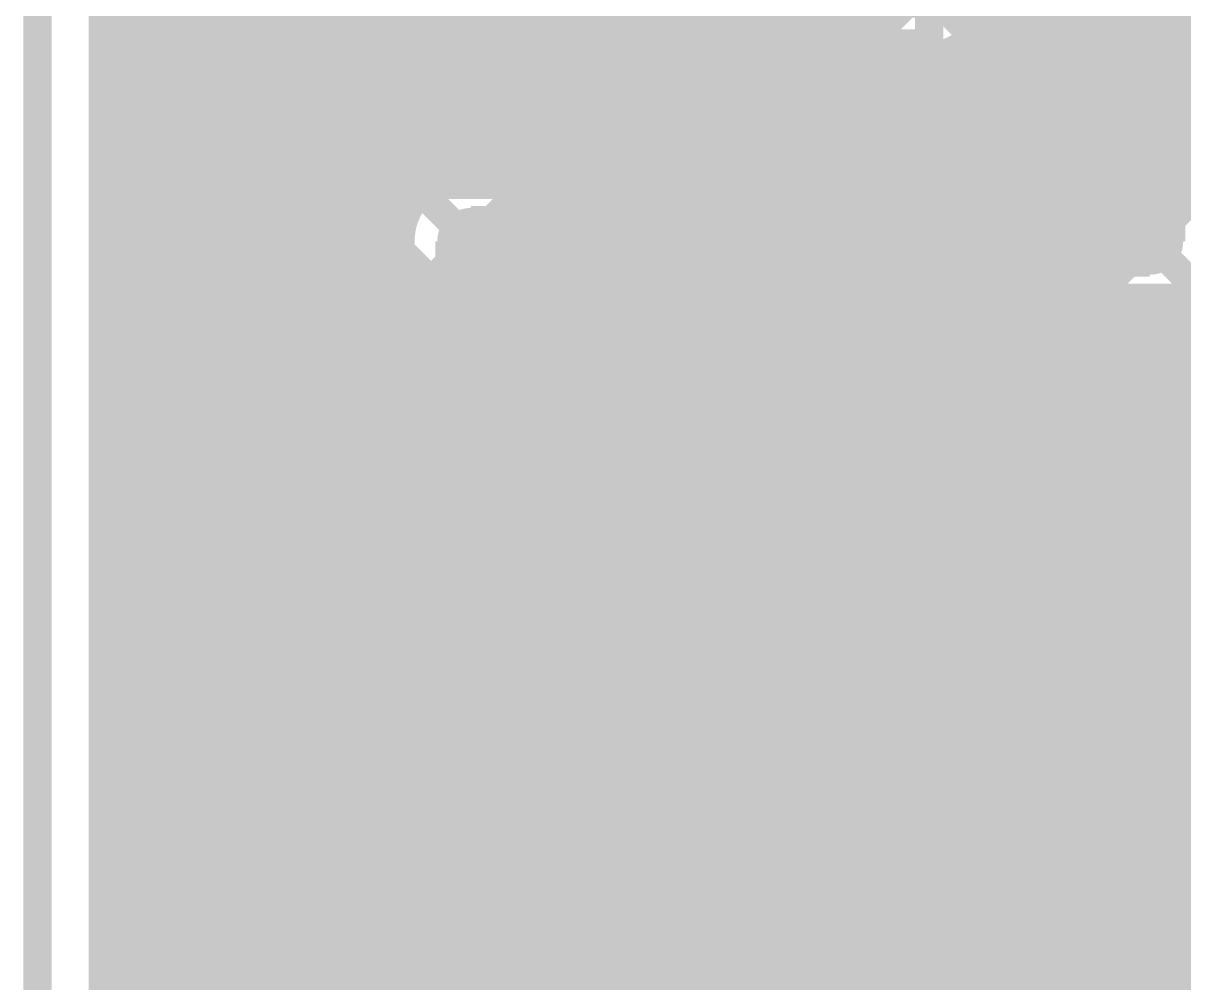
# Model space of a CAD drawing. Extents: x -3 to 92, y -53 to 125.
# Drawn here: x -3.13 to 7.29, y 58.75 to 67.36 of the extents above; entities that cross this region are included whole.
import ezdxf

# ---------------------------------------------------------------- set-up
doc = ezdxf.new("R2010")
doc.units = 0
doc.header["$MEASUREMENT"] = 0
doc.layers.get('0').update_dxf_attribs({"linetype": 'CONTINUOUS'})
for name, color, linetype in [('23-325-0_AST', 7, 'CONTINUOUS'), ('23-325-0_BOT', 7, 'CONTINUOUS'), ('23-325-0_DRD', 2, 'CONTINUOUS'), ('23-325-0_IN1', 4, 'CONTINUOUS'), ('23-325-0_IN2', 3, 'CONTINUOUS'), ('23-325-0_SMT', 10, 'CONTINUOUS'), ('23-325-0_SPT', 14, 'CONTINUOUS'), ('23-325-0_SST', 9, 'CONTINUOUS'), ('23-325-0_TOP', 12, 'CONTINUOUS'), ('THRUHOLE_TAP', 8, 'CONTINUOUS')]:
    doc.layers.add(name, color=color, linetype=linetype)

# ---------------------------------------------------------------- blocks, each defined once
blk = doc.blocks.new('OBLONG_52')
at = {"const_width": 0.29972}
blk.add_lwpolyline([(0.59944, 0), (-0.59944, 0)], dxfattribs=at)
at = {"const_width": 0.14986}
for points in [[(-0.67437, 0, 1), (-0.52451, 0, 1)], [(0.52451, 0, 1), (0.67437, 0, 1)]]:
    blk.add_lwpolyline(points, format="xyb", close=True, dxfattribs=at)
blk = doc.blocks.new('ROUND_68')
at = {"const_width": 0.29972}
blk.add_lwpolyline([(-0.14986, 0, 1), (0.14986, 0, 1)], format="xyb", close=True, dxfattribs=at)
blk = doc.blocks.new('ROUND_78')
at = {"const_width": 0.29972}
blk.add_lwpolyline([(-0.14986, 0, 1), (0.14986, 0, 1)], format="xyb", close=True, dxfattribs=at)
blk = doc.blocks.new('RECTANGLE_7')
blk.add_solid([(0.4064, 0.4826), (0.4064, -0.4826), (-0.4064, 0.4826), (-0.4064, -0.4826)])
blk = doc.blocks.new('ROUND_84')
at = {"const_width": 0.10033}
blk.add_lwpolyline([(-0.050164, 0, 1), (0.050164, 0, 1)], format="xyb", close=True, dxfattribs=at)

msp = doc.modelspace()

# ---------------------------------------------------------------- linework, layer by layer
at = {"layer": '23-325-0_AST'}
for points, const_width in [([(87.00008, -5.00126), (87.00008, 124.99848), (-2.99974, 124.99848), (-2.99974, -5.00126), (87.00008, -5.00126)], 0.254), ([(2.0955, 67.5005), (-0.8255, 67.5005), (-0.8255, 65.8622), (2.0955, 65.8622), (2.0955, 67.5005)], 0.1524), ([(4.2545, 65.8495), (7.1755, 65.8495), (7.1755, 67.4878), (4.2545, 67.4878), (4.2545, 65.8495)], 0.1524), ([(0.61976, 66.20256), (0.61976, 67.21856), (0.50292, 67.05092)], 0.1524), ([(0.02032, 66.37274), (-0.0381, 66.20256), (-0.3937, 66.20256), (-0.45466, 66.37274), (-0.45466, 67.05092), (-0.3937, 67.21856), (-0.0381, 67.21856), (0.02032, 67.05092)], 0.1524), ([(1.51892, 66.71056), (1.16332, 66.71056), (1.10236, 66.88074), (1.10236, 67.05092), (1.16332, 67.21856), (1.51892, 67.21856), (1.57734, 67.05092), (1.57734, 66.88074), (1.34112, 66.20256)], 0.1524), ([(4.6355, 66.72326), (4.9911, 66.72326), (5.11048, 66.8909), (5.11048, 67.06108), (4.9911, 67.23126), (4.6355, 67.23126), (4.6355, 66.21526)], 0.1524), ([(5.94868, 66.21526), (5.4737, 66.21526), (5.94868, 66.8909), (5.94868, 67.06108), (5.89026, 67.23126), (5.53466, 67.23126), (5.4737, 67.06108)], 0.1524), ([(6.72846, 66.72326), (6.78688, 66.8909), (6.78688, 67.06108), (6.72846, 67.23126), (6.37286, 67.23126), (6.3119, 67.06108), (6.3119, 66.8909), (6.37286, 66.72326), (6.72846, 66.72326), (6.78688, 66.55308), (6.78688, 66.3829), (6.72846, 66.21526), (6.37286, 66.21526), (6.3119, 66.3829), (6.3119, 66.55308), (6.37286, 66.72326)], 0.1524), ([(4.93268, 66.72326), (5.11048, 66.21526)], 0.1524), ([(0.73914, 66.20256), (0.50292, 66.20256)], 0.1524), ([(2.0955, 64.9605), (-0.8255, 64.9605), (-0.8255, 63.3222), (2.0955, 63.3222), (2.0955, 64.9605)], 0.1524), ([(4.2545, 63.3095), (7.1755, 63.3095), (7.1755, 64.9478), (4.2545, 64.9478), (4.2545, 63.3095)], 0.1524), ([(0.61976, 63.66256), (0.61976, 64.67856), (0.50292, 64.51092)], 0.1524), ([(0.02032, 63.83274), (-0.0381, 63.66256), (-0.3937, 63.66256), (-0.45466, 63.83274), (-0.45466, 64.51092), (-0.3937, 64.67856), (-0.0381, 64.67856), (0.02032, 64.51092)], 0.1524), ([(1.22174, 63.66256), (1.57734, 64.67856), (1.10236, 64.67856)], 0.1524), ([(4.6355, 64.18326), (4.9911, 64.18326), (5.11048, 64.3509), (5.11048, 64.52108), (4.9911, 64.69126), (4.6355, 64.69126), (4.6355, 63.67526)], 0.1524), ([(5.94868, 63.67526), (5.4737, 63.67526), (5.94868, 64.3509), (5.94868, 64.52108), (5.89026, 64.69126), (5.53466, 64.69126), (5.4737, 64.52108)], 0.1524), ([(6.37286, 64.18326), (6.72846, 64.18326), (6.78688, 64.01308), (6.78688, 63.8429), (6.72846, 63.67526), (6.37286, 63.67526), (6.3119, 63.8429), (6.3119, 64.01308), (6.55066, 64.69126)], 0.1524), ([(4.93268, 64.18326), (5.11048, 63.67526)], 0.1524), ([(0.73914, 63.66256), (0.50292, 63.66256)], 0.1524), ([(-0.8255, 60.7695), (2.0955, 60.7695), (2.0955, 62.4078), (-0.8255, 62.4078), (-0.8255, 60.7695)], 0.1524), ([(4.2545, 60.7695), (7.1755, 60.7695), (7.1755, 62.4078), (4.2545, 62.4078), (4.2545, 60.7695)], 0.1524), ([(-0.44196, 61.64326), (-0.08636, 61.64326), (0.03048, 61.8109), (0.03048, 61.98108), (-0.08636, 62.15126), (-0.44196, 62.15126), (-0.44196, 61.13526)], 0.1524), ([(0.86868, 61.13526), (0.3937, 61.13526), (0.86868, 61.8109), (0.86868, 61.98108), (0.81026, 62.15126), (0.45466, 62.15126), (0.3937, 61.98108)], 0.1524), ([(1.2319, 61.3029), (1.29286, 61.13526), (1.64846, 61.13526), (1.70688, 61.3029), (1.70688, 61.64326), (1.5875, 61.8109), (1.2319, 61.8109), (1.2319, 62.15126), (1.70688, 62.15126)], 0.1524), ([(4.7625, 61.64326), (5.1181, 61.64326), (5.23748, 61.8109), (5.23748, 61.98108), (5.1181, 62.15126), (4.7625, 62.15126), (4.7625, 61.13526)], 0.1524), ([(6.07568, 61.13526), (5.6007, 61.13526), (6.07568, 61.8109), (6.07568, 61.98108), (6.01726, 62.15126), (5.66166, 62.15126), (5.6007, 61.98108)], 0.1524), ([(6.91388, 61.47308), (6.4389, 61.47308), (6.67766, 62.15126), (6.7945, 62.15126), (6.7945, 61.13526)], 0.1524), ([(-0.14732, 61.64326), (0.03048, 61.13526)], 0.1524), ([(5.05968, 61.64326), (5.23748, 61.13526)], 0.1524), ([(-0.8255, 58.8645), (2.0955, 58.8645), (2.0955, 60.5028), (-0.8255, 60.5028), (-0.8255, 58.8645)], 0.1524), ([(1.59766, 59.23026), (1.59766, 60.24626), (1.47828, 60.07608)], 0.1524), ([(-0.31496, 59.73826), (0.0381, 59.73826), (0.15748, 59.9059), (0.15748, 60.07608), (0.0381, 60.24626), (-0.31496, 60.24626), (-0.31496, 59.23026)], 0.1524), ([(0.99568, 59.23026), (0.5207, 59.23026), (0.99568, 59.9059), (0.99568, 60.07608), (0.93726, 60.24626), (0.58166, 60.24626), (0.5207, 60.07608)], 0.1524), ([(-0.02032, 59.73826), (0.15748, 59.23026)], 0.1524), ([(1.7145, 59.23026), (1.47828, 59.23026)], 0.1524)]:
    msp.add_lwpolyline(points, dxfattribs=dict(at, const_width=const_width))
at = {"layer": '23-325-0_BOT'}
for points, const_width in [([(-2.159, 115.48872), (-2.159, 52.46116)], 0.254), ([(-1.9304, 115.38458), (-1.9304, 52.68976)], 0.254), ([(4.826, 107.315), (4.318, 106.807), (4.318, 62.484), (5.1562, 61.6458), (5.1562, 52.5272)], 0.254), ([(5.969, 83.566), (5.969, 35.306), (2.413, 31.75), (2.413, 29.845)], 0.254), ([(-0.381, 71.247), (-0.381, 69.342), (1.651, 67.31), (1.651, 46.736), (2.794, 45.593), (2.794, 40.386), (5.08, 38.1)], 0.254), ([(1.27, 70.485), (3.81, 67.945), (3.81, 51.308)], 0.254), ([(6.985, 65.405), (6.985, 69.215)], 0.635), ([(2.1844, 68.9229), (2.1844, 58.18886)], 0.254), ([(2.413, 68.6943), (2.413, 58.36158)], 0.254), ([(-1.143, 68.58), (-1.143, 52.832), (-1.905, 52.07), (-1.905, 35.814), (-2.159, 35.56)], 0.254), ([(2.6416, 68.4657), (2.6416, 58.41492)], 0.254), ([(-1.7018, 68.2879), (-1.7018, 52.91836)], 0.254), ([(2.8702, 68.2371), (2.8702, 58.3819)], 0.254), ([(-1.6002, 68.14566), (-1.6002, 53.01996)], 0.254), ([(3.0988, 68.0085), (3.0988, 58.2422)], 0.254), ([(3.3274, 67.7799), (3.3274, 51.71186)], 0.254), ([(3.3528, 67.7545), (3.3528, 51.7398)], 0.254), ([(-1.6002, 67.437), (-2.159, 67.437)], 0.254), ([(3.3528, 67.437), (2.09042, 67.437)], 0.254), ([(2.1082, 67.31), (2.1082, 58.07456)], 0.254), ([(-1.6002, 67.2084), (-2.159, 67.2084)], 0.254), ([(3.3528, 67.2084), (2.1082, 67.2084)], 0.254), ([(-1.6002, 66.9798), (-2.159, 66.9798)], 0.254), ([(3.3528, 66.9798), (2.1082, 66.9798)], 0.254), ([(-1.6002, 66.7512), (-2.159, 66.7512)], 0.254), ([(3.3528, 66.7512), (2.1082, 66.7512)], 0.254), ([(-1.6002, 66.5226), (-2.159, 66.5226)], 0.254), ([(3.3528, 66.5226), (2.1082, 66.5226)], 0.254), ([(-1.6002, 66.294), (-2.159, 66.294)], 0.254), ([(3.3528, 66.294), (2.1082, 66.294)], 0.254), ([(-1.6002, 66.0654), (-2.159, 66.0654)], 0.254), ([(3.3528, 66.0654), (2.1082, 66.0654)], 0.254), ([(-1.6002, 65.8368), (-2.159, 65.8368)], 0.254), ([(3.3528, 65.8368), (2.1082, 65.8368)], 0.254), ([(-1.6002, 65.6082), (-2.159, 65.6082)], 0.254), ([(3.3528, 65.6082), (2.1082, 65.6082)], 0.254), ([(-0.127, 52.832), (0.889, 53.848), (0.889, 65.405)], 0.635), ([(-1.6002, 65.3796), (-2.159, 65.3796)], 0.254), ([(3.3528, 65.3796), (2.1082, 65.3796)], 0.254), ([(-1.6002, 65.151), (-2.159, 65.151)], 0.254), ([(3.3528, 65.151), (2.1082, 65.151)], 0.254), ([(-1.6002, 64.9224), (-2.159, 64.9224)], 0.254), ([(3.3528, 64.9224), (2.1082, 64.9224)], 0.254), ([(-1.6002, 64.6938), (-2.159, 64.6938)], 0.254), ([(3.3528, 64.6938), (2.1082, 64.6938)], 0.254), ([(-1.6002, 64.4652), (-2.159, 64.4652)], 0.254), ([(3.3528, 64.4652), (2.1082, 64.4652)], 0.254), ([(-1.6002, 64.2366), (-2.159, 64.2366)], 0.254), ([(3.3528, 64.2366), (2.1082, 64.2366)], 0.254), ([(-1.6002, 64.008), (-2.159, 64.008)], 0.254), ([(3.3528, 64.008), (2.1082, 64.008)], 0.254), ([(-1.6002, 63.7794), (-2.159, 63.7794)], 0.254), ([(3.3528, 63.7794), (2.1082, 63.7794)], 0.254), ([(-1.6002, 63.5508), (-2.159, 63.5508)], 0.254), ([(3.3528, 63.5508), (2.1082, 63.5508)], 0.254), ([(-1.6002, 63.3222), (-2.159, 63.3222)], 0.254), ([(3.3528, 63.3222), (2.1082, 63.3222)], 0.254), ([(-1.6002, 63.0936), (-2.159, 63.0936)], 0.254), ([(3.3528, 63.0936), (2.1082, 63.0936)], 0.254), ([(-1.6002, 62.865), (-2.159, 62.865)], 0.254), ([(3.3528, 62.865), (2.1082, 62.865)], 0.254), ([(-1.6002, 62.6364), (-2.159, 62.6364)], 0.254), ([(3.3528, 62.6364), (2.1082, 62.6364)], 0.254), ([(-1.6002, 62.4078), (-2.159, 62.4078)], 0.254), ([(3.3528, 62.4078), (2.1082, 62.4078)], 0.254), ([(-1.6002, 62.1792), (-2.159, 62.1792)], 0.254), ([(3.3528, 62.1792), (2.1082, 62.1792)], 0.254), ([(-1.6002, 61.9506), (-2.159, 61.9506)], 0.254), ([(3.3528, 61.9506), (2.1082, 61.9506)], 0.254), ([(4.2672, 61.8871), (4.2672, 51.7398)], 0.254), ([(4.2672, 61.8871), (4.699, 61.4553)], 0.254), ([(-1.6002, 61.722), (-2.159, 61.722)], 0.254), ([(3.3528, 61.722), (2.1082, 61.722)], 0.254), ([(4.4323, 61.722), (4.2672, 61.722)], 0.254), ([(4.4704, 61.6839), (4.4704, 46.101)], 0.254), ([(-1.6002, 61.4934), (-2.159, 61.4934)], 0.254), ([(3.3528, 61.4934), (2.1082, 61.4934)], 0.254), ([(4.6609, 61.4934), (4.2672, 61.4934)], 0.254), ([(4.699, 61.4553), (4.699, 52.959)], 0.254), ([(-1.6002, 61.2648), (-2.159, 61.2648)], 0.254), ([(3.3528, 61.2648), (2.1082, 61.2648)], 0.254), ([(4.699, 61.2648), (4.2672, 61.2648)], 0.254), ([(-1.6002, 61.0362), (-2.159, 61.0362)], 0.254), ([(3.3528, 61.0362), (2.1082, 61.0362)], 0.254), ([(4.699, 61.0362), (4.2672, 61.0362)], 0.254), ([(-1.6002, 60.8076), (-2.159, 60.8076)], 0.254), ([(3.3528, 60.8076), (2.1082, 60.8076)], 0.254), ([(4.699, 60.8076), (4.2672, 60.8076)], 0.254), ([(-1.6002, 60.579), (-2.159, 60.579)], 0.254), ([(3.3528, 60.579), (2.1082, 60.579)], 0.254), ([(4.699, 60.579), (4.2672, 60.579)], 0.254), ([(-1.6002, 60.3504), (-2.159, 60.3504)], 0.254), ([(3.3528, 60.3504), (2.1082, 60.3504)], 0.254), ([(4.699, 60.3504), (4.2672, 60.3504)], 0.254), ([(-1.6002, 60.1218), (-2.159, 60.1218)], 0.254), ([(3.3528, 60.1218), (2.1082, 60.1218)], 0.254), ([(4.699, 60.1218), (4.2672, 60.1218)], 0.254), ([(-1.6002, 59.8932), (-2.159, 59.8932)], 0.254), ([(3.3528, 59.8932), (2.1082, 59.8932)], 0.254), ([(4.699, 59.8932), (4.2672, 59.8932)], 0.254), ([(-1.6002, 59.6646), (-2.159, 59.6646)], 0.254), ([(3.3528, 59.6646), (2.1082, 59.6646)], 0.254), ([(4.699, 59.6646), (4.2672, 59.6646)], 0.254), ([(-1.6002, 59.436), (-2.159, 59.436)], 0.254), ([(3.3528, 59.436), (2.1082, 59.436)], 0.254), ([(4.699, 59.436), (4.2672, 59.436)], 0.254), ([(-1.6002, 59.2074), (-2.159, 59.2074)], 0.254), ([(3.3528, 59.2074), (2.1082, 59.2074)], 0.254), ([(4.699, 59.2074), (4.2672, 59.2074)], 0.254), ([(-1.6002, 58.9788), (-2.159, 58.9788)], 0.254), ([(3.3528, 58.9788), (2.1082, 58.9788)], 0.254), ([(4.699, 58.9788), (4.2672, 58.9788)], 0.254), ([(-1.6002, 58.7502), (-2.159, 58.7502)], 0.254), ([(3.3528, 58.7502), (2.1082, 58.7502)], 0.254), ([(4.699, 58.7502), (4.2672, 58.7502)], 0.254)]:
    msp.add_lwpolyline(points, dxfattribs=dict(at, const_width=const_width))
at = {"layer": '23-325-0_BOT', "const_width": 0.254}
msp.add_lwpolyline([(2.1082, 67.31, 0.1989124), (1.97429, 67.63329)], format="xyb", dxfattribs=at)
at = {"layer": '23-325-0_DRD', "const_width": 0.254}
for points in [[(87.00008, -5.00126), (87.00008, 124.99848), (-2.99974, 124.99848), (-2.99974, -5.00126), (87.00008, -5.00126)], [(5.588, 68.326), (4.318, 67.056)], [(5.588, 67.056), (4.318, 68.326)], [(0.5588, 66.294), (-0.7112, 65.024)], [(0.5588, 65.024), (-0.7112, 66.294)], [(1.524, 66.04), (0.254, 64.77)], [(1.524, 64.77), (0.254, 66.04)], [(7.62, 66.04), (6.35, 64.77)], [(7.62, 64.77), (6.35, 66.04)], [(5.6388, 63.754), (4.3688, 62.484)], [(5.6388, 62.484), (4.3688, 63.754)], [(5.6388, 63.754), (4.3688, 62.484)], [(5.6388, 62.484), (4.3688, 63.754)], [(0.5588, 63.246), (-0.7112, 61.976)], [(0.5588, 61.976), (-0.7112, 63.246)], [(0.5588, 63.246), (-0.7112, 61.976)], [(0.5588, 61.976), (-0.7112, 63.246)], [(0.5588, 63.246), (-0.7112, 61.976)], [(0.5588, 61.976), (-0.7112, 63.246)], [(8.001, 63.0428), (6.731, 61.7728)], [(8.001, 61.7728), (6.731, 63.0428)]]:
    msp.add_lwpolyline(points, dxfattribs=at)
at = {"layer": '23-325-0_IN1', "const_width": 0.254}
for points in [[(-2.413, 124.46), (-2.413, 36.13658)], [(-2.1844, 124.46), (-2.1844, 36.18992)], [(-1.9558, 124.46), (-1.9558, 36.1569)], [(1.9304, 124.46), (1.9304, 30.24886)], [(2.159, 124.46), (2.159, 58.15584)], [(2.3876, 124.46), (2.3876, 58.34888)], [(2.6162, 124.46), (2.6162, 58.41238)], [(2.8448, 124.46), (2.8448, 58.38952)], [(3.0734, 124.46), (3.0734, 58.26506)], [(3.302, 124.46), (3.302, 51.67884)], [(3.5306, 124.46), (3.5306, 51.87188)], [(3.7592, 124.46), (3.7592, 51.93538)], [(3.9878, 124.46), (3.9878, 51.91252)], [(0.3302, 107.52328), (0.3302, 65.69456)], [(0.5588, 107.56646), (0.5588, 65.94094)], [(4.2164, 107.15498), (4.2164, 51.78806)], [(5.588, 83.06308), (5.588, 52.9844)], [(6.2738, 83.01482), (6.2738, 39.27094)], [(5.8166, 82.95386), (5.8166, -4.572)], [(6.0452, 82.94116), (6.0452, 39.02456)], [(0.1016, 70.8406), (0.1016, 53.41874)], [(-0.3556, 70.61708), (-0.3556, 53.41874)], [(-0.127, 70.67042), (-0.127, 53.46192)], [(0.7874, 70.0786), (0.7874, 66.0273)], [(1.7018, 70.02526), (1.7018, 0.91186)], [(1.016, 69.90842), (1.016, 66.02222)], [(1.4732, 69.8881), (1.4732, 65.64122)], [(1.2446, 69.85508), (1.2446, 65.9257)], [(6.5024, 68.8086), (6.5024, 65.80886)], [(6.731, 68.63842), (6.731, 65.98158)], [(6.9596, 68.58508), (6.9596, 66.03492)], [(7.1882, 68.6181), (7.1882, 66.0019)], [(-1.7272, 68.34378), (-1.7272, 46.33722)], [(-0.5842, 68.2879), (-0.5842, 53.2638)], [(-1.4986, 68.0593), (-1.4986, 46.6217)], [(-0.8128, 68.04406), (-0.8128, 46.63694)], [(-1.27, 67.96278), (-1.27, 46.71822)], [(-1.0414, 67.9577), (-1.0414, 46.7233)], [(4.37642, 67.437), (-2.413, 67.437)], [(46.99508, 67.437), (5.52958, 67.437)], [(4.445, 67.31762), (4.445, -4.572)], [(4.5466, 67.2084), (-2.413, 67.2084)], [(47.03826, 67.2084), (5.35686, 67.2084)], [(5.3594, 67.2084), (5.3594, 53.1241)], [(4.6736, 67.12712), (4.6736, 52.93106)], [(4.9022, 67.06362), (4.9022, 53.10378)], [(5.1308, 67.08648), (5.1308, 53.15712)], [(47.19066, 66.9798), (-2.413, 66.9798)], [(37.41166, 66.7512), (-2.413, 66.7512)], [(37.25926, 66.5226), (-2.413, 66.5226)], [(37.21608, 66.294), (-2.413, 66.294)], [(37.25926, 66.0654), (-2.413, 66.0654)], [(0.42926, 65.8368), (-2.413, 65.8368)], [(6.52526, 65.8368), (1.3462, 65.8368)], [(0.2921, 65.6082), (-2.413, 65.6082)], [(6.3881, 65.6082), (1.4859, 65.6082)], [(0.25908, 65.3796), (-2.413, 65.3796)], [(6.35508, 65.3796), (1.51892, 65.3796)], [(0.31242, 65.151), (-2.413, 65.151)], [(0.3302, 65.1129), (0.3302, 53.2638)], [(6.40842, 65.151), (1.46558, 65.151)], [(1.4732, 65.16878), (1.4732, 1.24714)], [(6.5024, 64.9986), (6.5024, 39.3573)], [(0.4826, 64.9224), (-2.413, 64.9224)], [(1.2446, 64.8843), (1.2446, 1.47574)], [(6.5786, 64.9224), (1.29286, 64.9224)], [(20.77974, 64.9224), (7.38886, 64.9224)], [(0.5588, 64.86906), (0.5588, 1.84658)], [(0.7874, 64.7827), (0.7874, 1.76276)], [(1.016, 64.78778), (1.016, 1.64084)], [(6.731, 64.82842), (6.731, 39.35222)], [(6.9596, 64.77508), (6.9596, 39.2557)], [(7.1882, 64.8081), (7.1882, 38.97122)], [(20.60702, 64.6938), (-2.413, 64.6938)], [(20.50796, 64.4652), (-2.413, 64.4652)], [(20.46478, 64.2366), (-2.413, 64.2366)], [(20.46732, 64.008), (-2.413, 64.008)], [(20.51558, 63.7794), (-2.413, 63.7794)], [(20.62226, 63.5508), (-2.413, 63.5508)], [(20.80514, 63.3222), (-2.413, 63.3222)], [(21.15058, 63.0936), (-2.413, 63.0936)], [(22.9997, 62.865), (-2.413, 62.865)], [(21.15058, 62.6364), (-2.413, 62.6364)], [(20.80514, 62.4078), (-2.413, 62.4078)], [(20.62226, 62.1792), (-2.413, 62.1792)], [(20.51558, 61.9506), (-2.413, 61.9506)], [(20.46732, 61.722), (-2.413, 61.722)], [(20.46478, 61.4934), (-2.413, 61.4934)], [(20.50796, 61.2648), (-2.413, 61.2648)], [(20.60702, 61.0362), (-2.413, 61.0362)], [(20.77974, 60.8076), (-2.413, 60.8076)], [(21.0947, 60.579), (-2.413, 60.579)], [(22.9997, 60.3504), (-2.413, 60.3504)], [(21.21662, 60.1218), (-2.413, 60.1218)], [(20.83054, 59.8932), (-2.413, 59.8932)], [(20.6375, 59.6646), (-2.413, 59.6646)], [(20.52574, 59.436), (-2.413, 59.436)], [(20.46986, 59.2074), (-2.413, 59.2074)], [(20.46224, 58.9788), (-2.413, 58.9788)], [(20.50034, 58.7502), (-2.413, 58.7502)]]:
    msp.add_lwpolyline(points, dxfattribs=at)
for points in [[(4.32308, 67.691, 0.4142136), (4.953, 67.06108)], [(4.953, 67.06108, 0.4142136), (5.58292, 67.691)], [(0.889, 66.03492, 0.4142136), (0.25908, 65.405)], [(1.51892, 65.405, 0.4142136), (0.889, 66.03492)], [(6.985, 66.03492, 0.4142136), (6.35508, 65.405)], [(7.61492, 65.405, 0.4142136), (6.985, 66.03492)], [(0.25908, 65.405, 0.4142136), (0.889, 64.77508)], [(0.889, 64.77508, 0.4142136), (1.51892, 65.405)], [(6.35508, 65.405, 0.4142136), (6.985, 64.77508)], [(6.985, 64.77508, 0.4142136), (7.61492, 65.405)]]:
    msp.add_lwpolyline(points, format="xyb", dxfattribs=at)
at = {"layer": '23-325-0_SST', "const_width": 0.1524}
for points in [[(2.0955, 67.5005), (-0.8255, 67.5005), (-0.8255, 65.8622), (2.0955, 65.8622), (2.0955, 67.5005)], [(4.2545, 65.8495), (7.1755, 65.8495), (7.1755, 67.4878), (4.2545, 67.4878), (4.2545, 65.8495)], [(-1.19888, 64.86906), (-2.21488, 65.22466), (-2.21488, 64.75222)], [(3.40106, 64.77), (3.40106, 65.1256), (3.5687, 65.18656), (3.73888, 65.18656), (3.90906, 65.1256), (3.90906, 64.77), (3.73888, 64.71158), (3.5687, 64.71158), (2.89306, 64.9478)], [(2.0955, 64.9605), (-0.8255, 64.9605), (-0.8255, 63.3222), (2.0955, 63.3222), (2.0955, 64.9605)], [(4.2545, 63.3095), (7.1755, 63.3095), (7.1755, 64.9478), (4.2545, 64.9478), (4.2545, 63.3095)], [(-1.19888, 64.38646), (-1.19888, 64.15024)], [(3.90906, 64.34836), (3.90906, 63.87338), (3.23088, 64.34836), (3.0607, 64.34836), (2.89306, 64.2874), (2.89306, 63.9318), (3.0607, 63.87338)], [(-1.19888, 64.26962), (-2.21488, 64.26962), (-2.0447, 64.15024)], [(-1.36906, 63.66764), (-1.19888, 63.60922), (-1.19888, 63.25362), (-1.36906, 63.19266), (-2.0447, 63.19266), (-2.21488, 63.25362), (-2.21488, 63.60922), (-2.0447, 63.66764)], [(3.40106, 63.03518), (3.40106, 63.39078), (3.23088, 63.51016), (3.0607, 63.51016), (2.89306, 63.39078), (2.89306, 63.03518), (3.90906, 63.03518)], [(3.40106, 63.33236), (3.90906, 63.51016)], [(-1.34112, 62.29858), (-1.17094, 62.357), (-1.17094, 62.7126), (-1.34112, 62.77356), (-1.67894, 62.77356), (-1.84912, 62.65418), (-1.84912, 62.29858), (-2.18694, 62.29858), (-2.18694, 62.77356)], [(3.5687, 62.77356), (3.5687, 62.29858), (2.89306, 62.5348), (2.89306, 62.65418), (3.90906, 62.65418)], [(-0.8255, 60.7695), (2.0955, 60.7695), (2.0955, 62.4078), (-0.8255, 62.4078), (-0.8255, 60.7695)], [(4.2545, 60.7695), (7.1755, 60.7695), (7.1755, 62.4078), (4.2545, 62.4078), (4.2545, 60.7695)], [(-1.17094, 61.93536), (-1.17094, 61.46038), (-1.84912, 61.93536), (-2.01676, 61.93536), (-2.18694, 61.8744), (-2.18694, 61.5188), (-2.01676, 61.46038)], [(3.90906, 61.93536), (3.90906, 61.46038), (3.23088, 61.93536), (3.0607, 61.93536), (2.89306, 61.8744), (2.89306, 61.5188), (3.0607, 61.46038)], [(-1.67894, 60.62218), (-1.67894, 60.97778), (-1.84912, 61.09716), (-2.01676, 61.09716), (-2.18694, 60.97778), (-2.18694, 60.62218), (-1.17094, 60.62218)], [(-1.67894, 60.91936), (-1.17094, 61.09716)], [(3.40106, 60.62218), (3.40106, 60.97778), (3.23088, 61.09716), (3.0607, 61.09716), (2.89306, 60.97778), (2.89306, 60.62218), (3.90906, 60.62218)], [(3.40106, 60.91936), (3.90906, 61.09716)], [(-0.8255, 58.8645), (2.0955, 58.8645), (2.0955, 60.5028), (-0.8255, 60.5028), (-0.8255, 58.8645)], [(4.52628, 58.8264), (4.52628, 59.8424), (4.4069, 59.67476)], [(2.61366, 59.3344), (2.96926, 59.3344), (3.0861, 59.50458), (3.0861, 59.67476), (2.96926, 59.8424), (2.61366, 59.8424), (2.61366, 58.8264)], [(3.9243, 58.8264), (3.45186, 58.8264), (3.9243, 59.50458), (3.9243, 59.67476), (3.86588, 59.8424), (3.51028, 59.8424), (3.45186, 59.67476)], [(2.9083, 59.3344), (3.0861, 58.8264)], [(4.64566, 58.8264), (4.4069, 58.8264)]]:
    msp.add_lwpolyline(points, dxfattribs=at)
at = {"layer": '23-325-0_TOP'}
for points, const_width in [([(-0.0762, 46.99), (-0.762, 46.99), (-2.032, 48.26), (-2.032, 110.109), (12.065, 124.206), (63.881, 124.206), (64.86398, 123.22302), (64.86398, 121.92)], 0.254), ([(-0.0762, 59.69), (-0.381, 59.69), (-0.889, 60.198), (-0.889, 67.31), (2.794, 70.993), (2.794, 107.442), (7.62, 112.268), (27.686, 112.268), (28.194, 112.776), (28.194, 114.046), (28.84678, 114.69878), (29.21, 114.69878)], 0.254), ([(5.0038, 66.675), (5.0038, 67.6402), (4.953, 67.691)], 0.254), ([(-0.0762, 66.675), (-0.0762, 65.659), (-0.0762, 64.135)], 0.254), ([(5.0038, 66.675), (1.3462, 66.675)], 0.254), ([(6.4262, 66.675), (6.4262, 65.405)], 0.254), ([(6.4262, 65.405), (6.4262, 66.675)], 0.254), ([(-0.0762, 64.135), (-0.0762, 65.659)], 0.254), ([(0.889, 65.405), (6.4262, 65.405)], 0.635), ([(6.4262, 65.405), (6.985, 65.405)], 0.635), ([(1.3462, 64.135), (1.3462, 61.595)], 0.254), ([(5.0038, 63.119), (5.0038, 64.135)], 0.254), ([(5.0038, 63.119), (5.0038, 64.135)], 0.254), ([(6.4262, 64.135), (6.4262, 61.595)], 0.254), ([(8.1788, 61.595), (7.366, 62.4078), (8.1788, 63.2206), (8.1788, 64.135)], 0.254), ([(-1.5748, 63.246), (-1.5748, 48.44796)], 0.254), ([(-1.3462, 63.246), (-1.5748, 63.246)], 0.254), ([(-1.4986, 63.246), (-1.4986, 48.37176)], 0.254), ([(-1.3462, 63.246), (-1.3462, 60.198)], 0.254), ([(0.889, 63.246), (-0.4318, 63.246)], 0.254), ([(-0.4318, 63.246), (-0.4318, 62.4078)], 0.254), ([(-0.3556, 63.246), (-0.3556, 62.4078)], 0.254), ([(-0.127, 63.246), (-0.127, 62.4078)], 0.254), ([(0.1016, 63.246), (0.1016, 62.4078)], 0.254), ([(0.3302, 63.246), (0.3302, 62.4078)], 0.254), ([(0.5588, 63.246), (0.5588, 62.4078)], 0.254), ([(0.7874, 63.246), (0.7874, 62.4078)], 0.254), ([(0.889, 63.246), (0.889, 62.4078)], 0.254), ([(5.969, 63.246), (1.8034, 63.246)], 0.254), ([(1.8034, 63.246), (1.8034, 62.4078)], 0.254), ([(1.9304, 63.246), (1.9304, 62.4078)], 0.254), ([(2.159, 63.246), (2.159, 60.1472)], 0.254), ([(2.3876, 63.246), (2.3876, 60.1472)], 0.254), ([(2.6162, 63.246), (2.6162, 60.1472)], 0.254), ([(2.8448, 63.246), (2.8448, 60.1472)], 0.254), ([(3.0734, 63.246), (3.0734, 60.1472)], 0.254), ([(3.302, 63.246), (3.302, 60.1472)], 0.254), ([(3.5306, 63.246), (3.5306, 60.1345)], 0.254), ([(3.7592, 63.246), (3.7592, 60.00496)], 0.254), ([(3.9878, 63.246), (3.9878, 59.77128)], 0.254), ([(4.2164, 63.246), (4.2164, 59.5376)], 0.254), ([(4.445, 63.246), (4.445, 62.4078)], 0.254), ([(4.6736, 63.246), (4.6736, 62.4078)], 0.254), ([(4.9022, 63.246), (4.9022, 62.4078)], 0.254), ([(5.1308, 63.246), (5.1308, 62.4078)], 0.254), ([(5.3594, 63.246), (5.3594, 62.4078)], 0.254), ([(5.588, 63.246), (5.588, 62.4078)], 0.254), ([(5.8166, 63.246), (5.8166, 62.4078)], 0.254), ([(5.969, 63.246), (5.969, 62.4078)], 0.254), ([(6.8834, 63.246), (6.8834, 62.4078)], 0.254), ([(9.144, 63.246), (6.8834, 63.246)], 0.254), ([(6.9596, 63.246), (6.9596, 62.4078)], 0.254), ([(7.1882, 63.246), (7.1882, 61.14796)], 0.254), ([(-1.3462, 63.119), (-1.5748, 63.119)], 0.254), ([(0.889, 63.119), (-0.4318, 63.119)], 0.254), ([(5.969, 63.119), (1.8034, 63.119)], 0.254), ([(9.144, 63.119), (6.8834, 63.119)], 0.254), ([(-1.3462, 62.8904), (-1.5748, 62.8904)], 0.254), ([(0.889, 62.8904), (-0.4318, 62.8904)], 0.254), ([(5.969, 62.8904), (1.8034, 62.8904)], 0.254), ([(9.144, 62.8904), (6.8834, 62.8904)], 0.254), ([(-1.3462, 62.6618), (-1.5748, 62.6618)], 0.254), ([(0.889, 62.6618), (-0.4318, 62.6618)], 0.254), ([(-0.0762, 61.595), (-0.0762, 62.611)], 0.254), ([(-0.0762, 62.611), (-0.0762, 61.595)], 0.254), ([(-0.0762, 61.595), (-0.0762, 62.611)], 0.254), ([(5.969, 62.6618), (1.8034, 62.6618)], 0.254), ([(9.144, 62.6618), (6.8834, 62.6618)], 0.254), ([(-1.3462, 62.4332), (-1.5748, 62.4332)], 0.254), ([(0.889, 62.4332), (-0.4318, 62.4332)], 0.254), ([(0.6096, 62.4078), (-0.4318, 62.4078)], 0.254), ([(-0.0762, 62.4078), (-0.0762, 61.595)], 0.254), ([(0.6604, 62.4078), (0.6096, 62.4078)], 0.254), ([(0.889, 62.4078), (0.6604, 62.4078)], 0.254), ([(5.969, 62.4332), (1.8034, 62.4332)], 0.254), ([(2.0828, 62.4078), (1.8034, 62.4078)], 0.254), ([(2.0828, 62.4078), (2.0828, 60.7822)], 0.254), ([(4.2672, 62.4078), (4.2672, 60.7822)], 0.254), ([(5.6896, 62.4078), (4.2672, 62.4078)], 0.254), ([(5.7404, 62.4078), (5.6896, 62.4078)], 0.254), ([(5.969, 62.4078), (5.7404, 62.4078)], 0.254), ([(9.144, 62.4332), (6.8834, 62.4332)], 0.254), ([(7.1628, 62.4078), (6.8834, 62.4078)], 0.254), ([(7.1628, 62.4078), (7.1628, 61.17336)], 0.254), ([(8.1788, 61.595), (7.366, 62.4078)], 0.254), ([(-1.3462, 62.2046), (-1.5748, 62.2046)], 0.254), ([(4.2672, 62.2046), (2.0828, 62.2046)], 0.254), ([(7.4422, 62.2046), (7.1628, 62.2046)], 0.254), ([(-1.3462, 61.976), (-1.5748, 61.976)], 0.254), ([(4.2672, 61.976), (2.0828, 61.976)], 0.254), ([(7.4422, 61.976), (7.1628, 61.976)], 0.254), ([(-1.3462, 61.7474), (-1.5748, 61.7474)], 0.254), ([(4.2672, 61.7474), (2.0828, 61.7474)], 0.254), ([(7.4422, 61.7474), (7.1628, 61.7474)], 0.254), ([(-0.0762, 60.7822), (-0.0762, 61.595)], 0.254), ([(1.3462, 61.595), (1.3462, 59.69)], 0.254), ([(6.35, 59.69), (5.1308, 59.69), (5.0038, 59.817), (5.0038, 61.595)], 0.254), ([(6.4262, 61.595), (6.4262, 61.2648), (7.493, 60.198), (7.493, 57.531), (7.05104, 57.08904), (6.35, 57.08904)], 0.254), ([(-1.3462, 61.5188), (-1.5748, 61.5188)], 0.254), ([(4.2672, 61.5188), (2.0828, 61.5188)], 0.254), ([(7.4422, 61.5188), (7.1628, 61.5188)], 0.254), ([(-1.3462, 61.2902), (-1.5748, 61.2902)], 0.254), ([(4.2672, 61.2902), (2.0828, 61.2902)], 0.254), ([(7.4422, 61.2902), (7.1628, 61.2902)], 0.254), ([(7.1628, 61.17336), (7.4422, 60.89396)], 0.254), ([(-1.3462, 61.0616), (-1.5748, 61.0616)], 0.254), ([(4.2672, 61.0616), (2.0828, 61.0616)], 0.254), ([(7.4422, 61.0616), (7.27456, 61.0616)], 0.254), ([(-1.3462, 60.833), (-1.5748, 60.833)], 0.254), ([(4.2672, 60.833), (2.0828, 60.833)], 0.254), ([(0.6096, 60.7822), (-0.4318, 60.7822)], 0.254), ([(-0.4318, 60.7822), (-0.4318, 60.5028)], 0.254), ([(-0.3556, 60.7822), (-0.3556, 60.5028)], 0.254), ([(-0.127, 60.7822), (-0.127, 60.5028)], 0.254), ([(0.1016, 60.7822), (0.1016, 60.5028)], 0.254), ([(0.3302, 60.7822), (0.3302, 60.5028)], 0.254), ([(0.5588, 60.7822), (0.5588, 60.5028)], 0.254), ([(0.6604, 60.7822), (0.6096, 60.7822)], 0.254), ([(0.889, 60.7822), (0.6604, 60.7822)], 0.254), ([(0.7874, 60.7822), (0.7874, 60.5028)], 0.254), ([(0.889, 60.7822), (0.889, 60.5028)], 0.254), ([(2.0828, 60.7822), (1.8034, 60.7822)], 0.254), ([(1.8034, 60.7822), (1.8034, 60.5028)], 0.254), ([(1.9304, 60.7822), (1.9304, 60.5028)], 0.254), ([(4.5466, 60.7822), (4.2672, 60.7822)], 0.254), ([(4.445, 60.7822), (4.445, 59.30392)], 0.254), ([(4.5466, 60.7822), (4.5466, 59.817)], 0.254), ([(-1.3462, 60.6044), (-1.5748, 60.6044)], 0.254), ([(0.889, 60.6044), (-0.4318, 60.6044)], 0.254), ([(4.5466, 60.6044), (1.8034, 60.6044)], 0.254), ([(0.6096, 60.5028), (-0.4318, 60.5028)], 0.254), ([(0.6604, 60.5028), (0.6096, 60.5028)], 0.254), ([(0.889, 60.5028), (0.6604, 60.5028)], 0.254), ([(2.0828, 60.5028), (1.8034, 60.5028)], 0.254), ([(2.0828, 60.5028), (2.0828, 60.1472)], 0.254), ([(-1.3462, 60.3758), (-1.5748, 60.3758)], 0.254), ([(4.5466, 60.3758), (2.0828, 60.3758)], 0.254), ([(-1.34366, 60.1472), (-1.5748, 60.1472)], 0.254), ([(3.429, 60.1472), (2.0828, 60.1472)], 0.254), ([(4.5466, 60.1472), (3.429, 60.1472)], 0.254), ([(3.75666, 60.01004), (4.6228, 59.12104)], 0.254), ([(-1.24968, 59.9186), (-1.5748, 59.9186)], 0.254), ([(-1.27, 59.944), (-1.27, 48.14316)], 0.254), ([(4.5466, 59.9186), (3.84556, 59.9186)], 0.254), ([(-1.20904, 59.87034), (-0.8128, 59.4741)], 0.254), ([(1.3462, 59.69), (1.3462, 59.6138), (1.4224, 59.69), (3.429, 59.69), (4.699, 58.38952), (6.35, 58.38952)], 0.254), ([(-1.02616, 59.69), (-1.5748, 59.69)], 0.254), ([(-1.0414, 59.7027), (-1.0414, 47.91456)], 0.254), ([(4.56438, 59.69), (4.06654, 59.69)], 0.254), ([(6.35, 59.03976), (5.08, 59.03976), (5.08, 59.69), (5.1308, 59.69), (6.35, 59.69)], 0.254), ([(4.6228, 59.563), (4.6228, 59.12104)], 0.254), ([(-0.8128, 59.4614), (-1.5748, 59.4614)], 0.254), ([(-0.8128, 59.4741), (-0.8128, 58.8772)], 0.254), ([(-0.8128, 59.4741), (-0.8128, 47.68596)], 0.254), ([(4.6228, 59.4614), (4.29006, 59.4614)], 0.254), ([(-0.8128, 59.2328), (-1.5748, 59.2328)], 0.254), ([(2.0828, 59.2328), (2.0828, 58.8772)], 0.254), ([(3.23596, 59.2328), (2.0828, 59.2328)], 0.254), ([(3.23596, 59.2328), (2.0828, 59.2328)], 0.254), ([(2.159, 59.2328), (2.159, 58.2422)], 0.254), ([(2.3876, 59.2328), (2.3876, 58.34888)], 0.254), ([(2.6162, 59.2328), (2.6162, 58.41238)], 0.254), ([(2.8448, 59.2328), (2.8448, 58.38952)], 0.254), ([(3.0734, 59.2328), (3.0734, 58.26506)], 0.254), ([(3.23596, 59.2328), (4.2037, 58.2422)], 0.254), ([(3.302, 59.16422), (3.302, 58.2422)], 0.254), ([(4.6228, 59.2328), (4.51358, 59.2328)], 0.254), ([(-0.8128, 59.0042), (-1.5748, 59.0042)], 0.254), ([(3.45948, 59.0042), (2.0828, 59.0042)], 0.254), ([(0.6604, 58.8772), (0.6096, 58.8772), (-0.8128, 58.8772)], 0.254), ([(-0.5842, 58.8772), (-0.5842, 58.5978)], 0.254), ([(-0.3556, 58.8772), (-0.3556, 58.5978)], 0.254), ([(-0.127, 58.8772), (-0.127, 58.5978)], 0.254), ([(0.1016, 58.8772), (0.1016, 58.5978)], 0.254), ([(0.3302, 58.8772), (0.3302, 58.5978)], 0.254), ([(0.5588, 58.8772), (0.5588, 58.5978)], 0.254), ([(2.0828, 58.8772), (0.6604, 58.8772)], 0.254), ([(0.7874, 58.8772), (0.7874, 58.5978)], 0.254), ([(1.016, 58.8772), (1.016, 58.5978)], 0.254), ([(1.2446, 58.8772), (1.2446, 58.5978)], 0.254), ([(1.4732, 58.8772), (1.4732, 58.5978)], 0.254), ([(1.7018, 58.8772), (1.7018, 58.5978)], 0.254), ([(1.9304, 58.8772), (1.9304, 58.5978)], 0.254), ([(3.5306, 58.93054), (3.5306, 58.2422)], 0.254), ([(3.683, 58.7756), (-1.5748, 58.7756)], 0.254), ([(3.7592, 58.69686), (3.7592, 58.2422)], 0.254)]:
    msp.add_lwpolyline(points, dxfattribs=dict(at, const_width=const_width))
at = {"layer": '23-325-0_TOP', "const_width": 0.254}
for points in [[(-1.3462, 60.198, 0.1989132), (-1.21229, 59.87471)], [(-1.3462, 60.198, 0.1989132), (-1.21229, 59.87471)], [(3.75666, 60.01004, 0.2019716), (3.429, 60.14802)], [(4.5466, 59.817, 0.1480684), (4.62338, 59.56339)], [(4.5466, 59.817, 0.1480684), (4.62338, 59.56339)]]:
    msp.add_lwpolyline(points, format="xyb", dxfattribs=at)

# ---------------------------------------------------------------- block references
at = {"layer": '23-325-0_AST'}
for p in [(6.35, 59.69), (6.35, 59.03976)]:
    msp.add_blockref('OBLONG_52', p, dxfattribs=at)
at = {"layer": '23-325-0_BOT'}
for p in [(-0.0762, 65.659), (0.889, 65.405), (6.985, 65.405), (5.0038, 63.119), (-0.0762, 62.611), (7.366, 62.4078)]:
    msp.add_blockref('ROUND_68', p, dxfattribs=at)
at = {"layer": '23-325-0_IN1'}
for p in [(-0.0762, 65.659), (0.889, 65.405), (6.985, 65.405), (5.0038, 63.119), (-0.0762, 62.611), (7.366, 62.4078)]:
    msp.add_blockref('ROUND_78', p, dxfattribs=at)
at = {"layer": '23-325-0_IN2'}
for p in [(-0.0762, 65.659), (0.889, 65.405), (6.985, 65.405), (5.0038, 63.119), (-0.0762, 62.611), (7.366, 62.4078)]:
    msp.add_blockref('ROUND_68', p, dxfattribs=at)
at = {"layer": '23-325-0_SMT'}
for name, p in [('RECTANGLE_7', (-0.0762, 66.675)), ('RECTANGLE_7', (1.3462, 66.675)), ('RECTANGLE_7', (5.0038, 66.675)), ('RECTANGLE_7', (6.4262, 66.675)), ('RECTANGLE_7', (-0.0762, 64.135)), ('RECTANGLE_7', (1.3462, 64.135)), ('RECTANGLE_7', (5.0038, 64.135)), ('RECTANGLE_7', (6.4262, 64.135)), ('RECTANGLE_7', (-0.0762, 61.595)), ('RECTANGLE_7', (1.3462, 61.595)), ('RECTANGLE_7', (5.0038, 61.595)), ('RECTANGLE_7', (6.4262, 61.595)), ('RECTANGLE_7', (-0.0762, 59.69)), ('RECTANGLE_7', (1.3462, 59.69)), ('OBLONG_52', (6.35, 59.69)), ('OBLONG_52', (6.35, 59.03976))]:
    msp.add_blockref(name, p, dxfattribs=at)
at = {"layer": '23-325-0_SPT'}
for name, p in [('RECTANGLE_7', (-0.0762, 66.675)), ('RECTANGLE_7', (1.3462, 66.675)), ('RECTANGLE_7', (5.0038, 66.675)), ('RECTANGLE_7', (6.4262, 66.675)), ('RECTANGLE_7', (-0.0762, 64.135)), ('RECTANGLE_7', (1.3462, 64.135)), ('RECTANGLE_7', (5.0038, 64.135)), ('RECTANGLE_7', (6.4262, 64.135)), ('RECTANGLE_7', (-0.0762, 61.595)), ('RECTANGLE_7', (1.3462, 61.595)), ('RECTANGLE_7', (5.0038, 61.595)), ('RECTANGLE_7', (6.4262, 61.595)), ('RECTANGLE_7', (-0.0762, 59.69)), ('RECTANGLE_7', (1.3462, 59.69)), ('OBLONG_52', (6.35, 59.69)), ('OBLONG_52', (6.35, 59.03976))]:
    msp.add_blockref(name, p, dxfattribs=at)
at = {"layer": '23-325-0_TOP'}
for name, p in [('RECTANGLE_7', (-0.0762, 66.675)), ('RECTANGLE_7', (1.3462, 66.675)), ('RECTANGLE_7', (5.0038, 66.675)), ('RECTANGLE_7', (6.4262, 66.675)), ('ROUND_68', (-0.0762, 65.659)), ('ROUND_68', (0.889, 65.405)), ('ROUND_68', (6.985, 65.405)), ('RECTANGLE_7', (-0.0762, 64.135)), ('RECTANGLE_7', (1.3462, 64.135)), ('RECTANGLE_7', (5.0038, 64.135)), ('RECTANGLE_7', (6.4262, 64.135)), ('ROUND_68', (5.0038, 63.119)), ('ROUND_68', (-0.0762, 62.611)), ('ROUND_68', (7.366, 62.4078)), ('RECTANGLE_7', (-0.0762, 61.595)), ('RECTANGLE_7', (1.3462, 61.595)), ('RECTANGLE_7', (5.0038, 61.595)), ('RECTANGLE_7', (6.4262, 61.595)), ('RECTANGLE_7', (-0.0762, 59.69)), ('RECTANGLE_7', (1.3462, 59.69)), ('OBLONG_52', (6.35, 59.69)), ('OBLONG_52', (6.35, 59.03976))]:
    msp.add_blockref(name, p, dxfattribs=at)
at = {"layer": 'THRUHOLE_TAP'}
for p in [(-0.0762, 65.659), (0.889, 65.405), (6.985, 65.405), (5.0038, 63.119), (-0.0762, 62.611), (7.366, 62.4078)]:
    msp.add_blockref('ROUND_84', p, dxfattribs=at)

doc.saveas('drawing.dxf')
